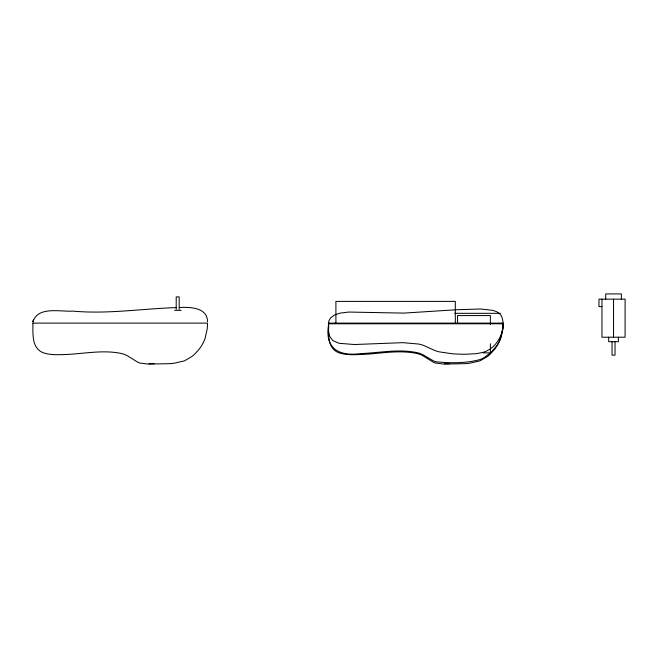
<?xml version="1.0" encoding="UTF-8"?>
<svg xmlns="http://www.w3.org/2000/svg" width="658" height="658" viewBox="0 0 658 658"><rect width="100%" height="100%" fill="white"/><g stroke="black" fill="none" stroke-linecap="round" stroke-linejoin="round"><path stroke-width="0.99" d="M328.441 326.006C325.003 349.003 339.602 356.513 360.65 353.56C379.888 352.935 399.612 348.411 418.661 353.025A31.683 31.683 0 0 1 422.403 354.44L432.931 360.592A16.08 16.08 0 0 0 435.958 361.744C450.533 363.241 465.88 363.43 480.11 359.507A28.59 28.59 0 0 0 484.658 357.319L491.419 352.063L497.004 345.376A35.795 35.795 0 0 0 500.631 338.179C502.827 331.171 504.628 322.938 501.363 315.98A9.919 9.919 0 0 0 499.406 313.537L496.889 311.81L492.883 310.346L480.636 308.989L456.315 309.754L403.683 313.109L348.65 312.048L340.161 313.118L334.511 314.993L330.456 318.011L328.786 321.186L328.564 331.245L329.707 336.485L332.907 340.647L339.191 343.32L354.555 344.521L402.828 342.662L418.661 344.035A30.507 21.13 0 0 1 423.513 345.384L433.976 350.138A29.988 20.768 0 0 0 439.018 351.824L452.186 353.757A113.184 78.384 0 0 0 466.588 354.218L476.631 353.659L483.276 352.293A22.767 15.767 0 0 0 487.027 350.813C494.726 347.029 500.088 339.405 502.169 331.204A63.242 43.798 0 0 0 503.082 323.777L328.457 323.777M33.492 319.607L32.982 321.861C37.522 305.896 61.071 311.974 72.808 311.102C107.369 314.31 141.725 308.709 176.204 307.615M32.982 321.861L33.171 320.701M179.305 307.533C189.767 306.924 207.509 307.36 207.509 321.614M601.963 306.612L598.977 306.612L598.977 299.151L625.1 299.151L625.1 337.209L601.963 337.209L601.963 299.151M174.641 310.346L181.123 310.346M454.703 313.331L500.335 313.331M483.211 352.885L490.391 352.885L490.391 343.805M148.963 363.701L154.186 363.701M444.495 363.701L449.718 363.701M621.366 299.151L621.366 293.92L605.697 293.92L605.697 299.151M618.38 337.209L618.38 341.683L608.683 341.683L608.683 337.209M615.024 341.683L615.024 355.123L612.047 355.123L612.039 341.683M613.536 299.151L613.536 337.209M490.391 324.641L490.391 315.569L457.557 315.569L457.557 323.637M455.32 322.938L455.32 301.389L335.909 301.389L335.909 322.938M455.32 323.111L455.32 323.67M335.909 323.111L335.909 323.67M179.19 309.383L179.19 296.906L176.212 296.906L176.204 309.383M32.916 323.111C33.04 333.277 31.37 347.769 42.811 352.589C50.041 355.254 58.003 354.72 65.561 354.522C84.191 353.757 103.199 349.554 121.722 353.568A30.819 30.819 0 0 1 127.191 355.633L137.399 361.974A15.512 15.512 0 0 0 139.981 363.06L148.108 364.055L168.933 363.693A101.71 101.71 0 0 0 174.082 363.241L184.413 360.888L192.152 356.356A41.191 41.191 0 0 0 194.735 354.094L199.308 349.036A38.649 38.649 0 0 0 205.099 338.311L207.245 328.729L207.55 323.111L32.916 323.111M328.449 323.111C328.572 333.277 326.903 347.769 338.344 352.589C345.573 355.254 353.535 354.72 361.094 354.522C379.724 353.757 398.732 349.554 417.254 353.568A30.819 30.819 0 0 1 422.724 355.633L432.931 361.974A15.512 15.512 0 0 0 435.514 363.06L443.64 364.055L464.466 363.693A101.71 101.71 0 0 0 469.615 363.241L479.945 360.888L487.685 356.356A41.191 41.191 0 0 0 490.268 354.094L494.841 349.036A38.649 38.649 0 0 0 500.631 338.311L502.778 328.729L503.082 323.111L328.449 323.111"/></g></svg>
